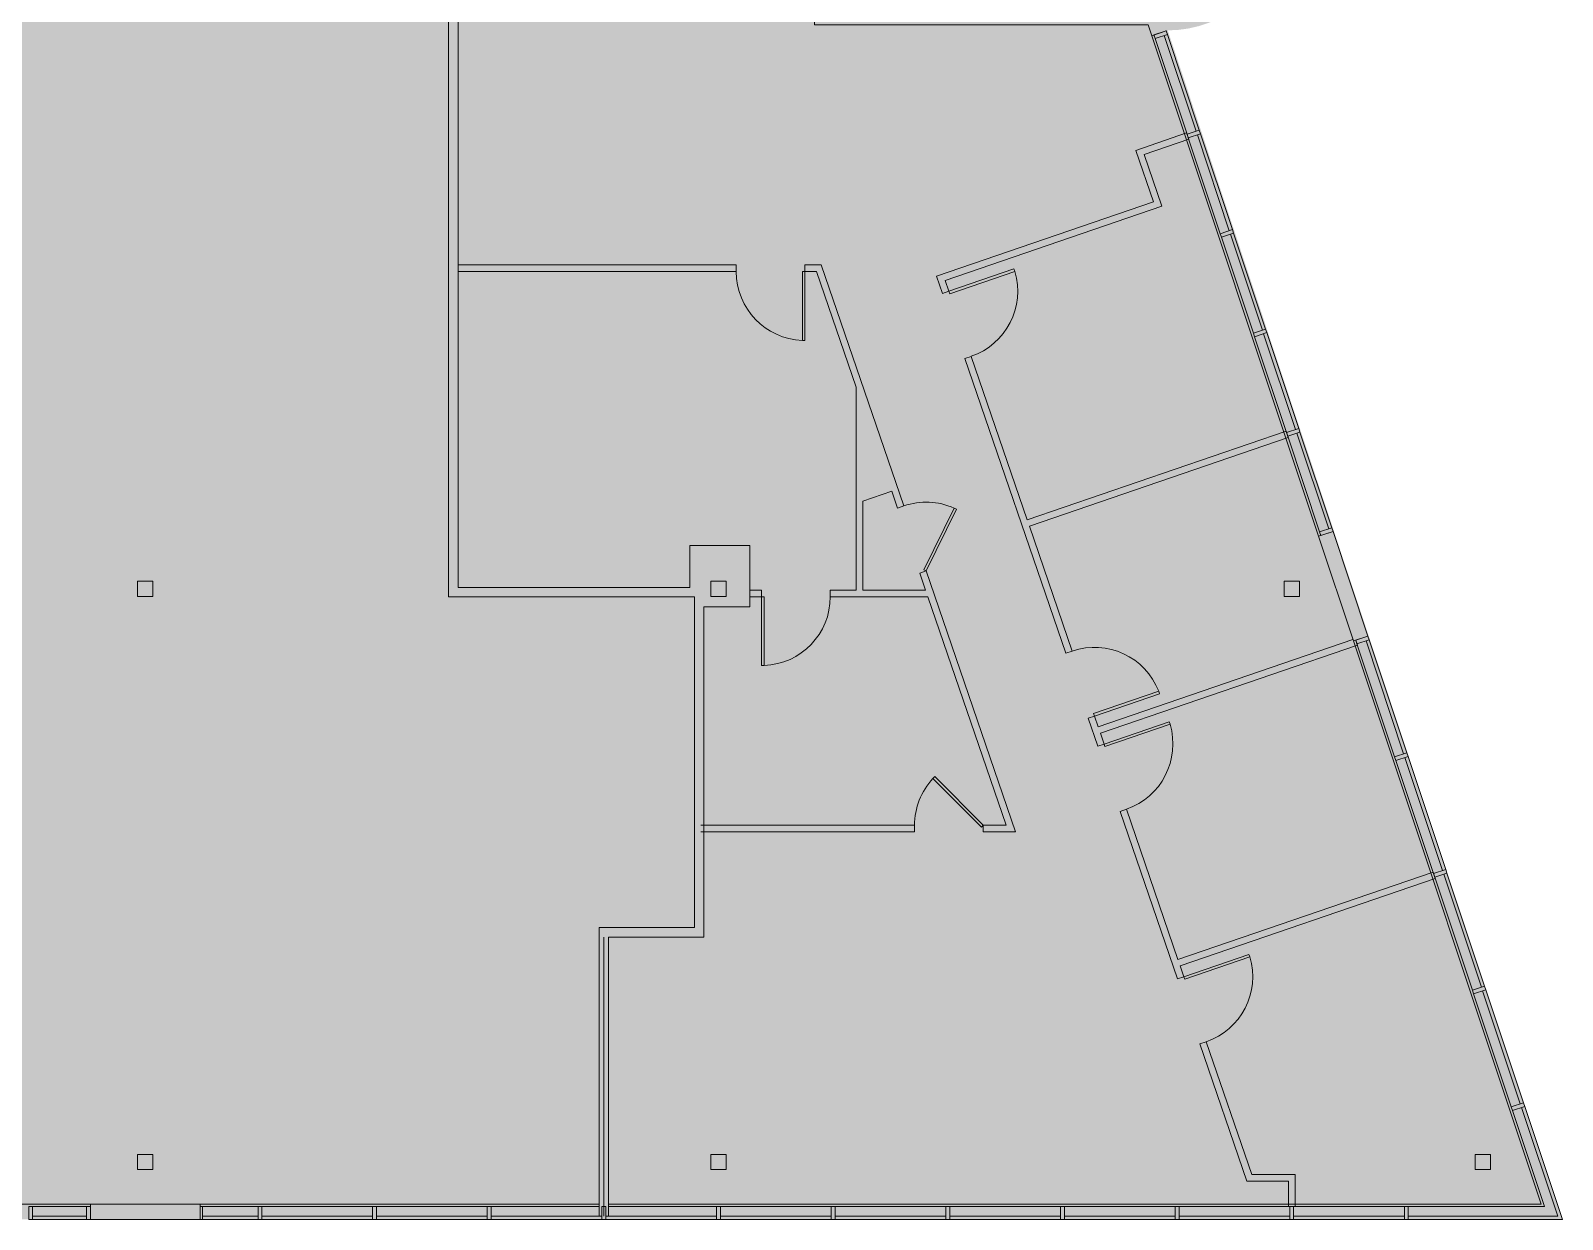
# Model space of a CAD drawing. Header units: inches. Extents: x -1102 to 2793, y -575 to 685.
# Drawn here: x 380 to 1181, y -575 to 47 of the extents above; entities that cross this region are included whole.
import ezdxf

# ---------------------------------------------------------------- set-up
doc = ezdxf.new("R2010")
doc.units = ezdxf.units.IN
doc.header["$MEASUREMENT"] = 0
for name, color, linetype, lineweight in [('8603 Westwood - 2nd Floor - suite 200 230_dwg _2_', 8, 'Continuous', 9), ('A-COLS-EXST', 7, 'Continuous', 9), ('A-DETL-GENF', 92, 'Continuous', 9), ('A-GLAZ-EXST', 7, 'Continuous', 9), ('A-GLAZ-SILL-EXST', 7, 'Continuous', 9), ('A-WALL-DMIS-EXST', 7, 'Continuous', 9), ('A-WALL-FULL-EXST', 7, 'Continuous', 9), ('I-DOOR-EXST', 7, 'Continuous', 9), ('I-WALL-FULL-EXST', 7, 'Continuous', 9)]:
    doc.layers.add(name, color=color, linetype=linetype, lineweight=lineweight)

# ---------------------------------------------------------------- blocks, each defined once
blk = doc.blocks.new('8603 Westwood - 2nd Floor - suite 200 230_dwg__U14-2424568-Reflected Ceiling Plan')
at = {"layer": 'I-DOOR-EXST', "flags": 128}
blk.add_lwpolyline([(1.38, 0), (1.38, -36), (0, -36), (0, 0)], close=True, dxfattribs=at)
at = {"layer": 'I-DOOR-EXST'}
blk.add_arc((-0.05, 0.02), 36.05, 272.26081, 359.96989, dxfattribs=at)
blk = doc.blocks.new('8603 Westwood - 2nd Floor - suite 200 230_dwg__U15-2424569-Reflected Ceiling Plan')
at = {"layer": 'I-DOOR-EXST', "flags": 128}
blk.add_lwpolyline([(0, 0), (-25.46, 25.46), (-26.43, 24.48), (-0.97, -0.97)], close=True, dxfattribs=at)
at = {"layer": 'I-DOOR-EXST'}
blk.add_arc((0.19, -0.04), 36.19, 137.35105, 179.94279, dxfattribs=at)
blk = doc.blocks.new('8603 Westwood - 2nd Floor - suite 200 230_dwg__U17-2424570-Reflected Ceiling Plan')
at = {"layer": 'I-DOOR-EXST', "flags": 128}
blk.add_lwpolyline([(-1.38, 0), (-1.38, -36), (0, -36), (0, 0)], close=True, dxfattribs=at)
at = {"layer": 'I-DOOR-EXST'}
blk.add_arc((0.05, 0.02), 36.05, 180.03011, 267.73919, dxfattribs=at)
blk = doc.blocks.new('8603 Westwood - 2nd Floor - suite 200 230_dwg__U16-2424571-Reflected Ceiling Plan')
at = {"layer": 'I-DOOR-EXST', "flags": 128}
blk.add_lwpolyline([(1.38, 0), (1.38, 36), (0, 36), (0, 0)], close=True, dxfattribs=at)
at = {"layer": 'I-DOOR-EXST'}
blk.add_arc((-0.05, -0.02), 36.05, 0.03011, 87.73919, dxfattribs=at)
blk = doc.blocks.new('8603 Westwood - 2nd Floor - suite 200 230_dwg__U16-2424572-Reflected Ceiling Plan')
at = {"layer": 'I-DOOR-EXST', "flags": 128}
blk.add_lwpolyline([(1.38, 0), (1.38, 36), (0, 36), (0, 0)], close=True, dxfattribs=at)
at = {"layer": 'I-DOOR-EXST'}
blk.add_arc((-0.05, -0.02), 36.05, 0.03011, 87.73919, dxfattribs=at)
blk = doc.blocks.new('8603 Westwood - 2nd Floor - suite 200 230_dwg__U18-2424573-Reflected Ceiling Plan')
at = {"layer": 'I-DOOR-EXST', "flags": 128}
blk.add_lwpolyline([(0, 0), (25.46, 25.46), (26.43, 24.48), (0.97, -0.97)], close=True, dxfattribs=at)
at = {"layer": 'I-DOOR-EXST'}
blk.add_arc((-0.19, -0.04), 36.19, 0.05721, 42.64895, dxfattribs=at)
blk = doc.blocks.new('8603 Westwood - 2nd Floor - suite 200 230_dwg _2_-2424548-Reflected Ceiling Plan')
at = {"layer": 'A-COLS-EXST', "flags": 128}
for points in [[(1125.63, 334), (1117.63, 334), (1117.63, 326), (1125.63, 326)], [(1425.63, 334), (1417.63, 334), (1417.63, 326), (1425.63, 326)], [(1725.61, 334), (1717.61, 334), (1717.61, 326), (1725.61, 326)], [(1125.63, 34), (1117.63, 34), (1117.63, 26), (1125.63, 26)], [(1425.63, 34), (1417.63, 34), (1417.63, 26), (1425.63, 26)], [(1825.63, 34), (1817.63, 34), (1817.63, 26), (1825.63, 26)]]:
    blk.add_lwpolyline(points, close=True, dxfattribs=at)
at = {"layer": 'A-GLAZ-EXST'}
for p, q in [((1654.9, 619.53), (1671.61, 569.41)), ((1672.24, 567.51), (1688.95, 517.4)), ((1706.28, 465.39), (1689.58, 515.5)), ((1706.92, 463.49), (1723.62, 413.38)), ((1740.96, 361.37), (1724.25, 411.48)), ((1780.2, 243.63), (1760.49, 302.78)), ((1780.83, 241.74), (1800.55, 182.59)), ((1820.9, 121.54), (1801.18, 180.69)), ((1821.53, 119.64), (1841.25, 60.49)), ((1090.88, 1.74), (1062.63, 1.74)), ((1180.63, 1.74), (1151.63, 1.74)), ((1240.63, 1.74), (1182.63, 1.74)), ((1300.63, 1.74), (1242.63, 1.74)), ((1302.63, 1.74), (1360.63, 1.74)), ((1420.63, 1.74), (1362.63, 1.74)), ((1480.63, 1.74), (1422.63, 1.74)), ((1540.63, 1.74), (1482.63, 1.74)), ((1542.63, 1.74), (1600.63, 1.74)), ((1660.63, 1.74), (1602.63, 1.74)), ((1720.63, 1.74), (1662.63, 1.74)), ((1722.63, 1.74), (1780.63, 1.74))]:
    blk.add_line(p, q, dxfattribs=at)
at = {"layer": 'A-GLAZ-EXST', "flags": 128}
for points in [[(1649.53, 619.84), (1655.92, 621.97), (1656.56, 620.08), (1650.16, 617.95)], [(1667.5, 565.93), (1673.89, 568.06), (1673.26, 569.96), (1666.87, 567.83)], [(1684.2, 515.82), (1690.6, 517.95), (1691.23, 516.05), (1684.84, 513.92)], [(1702.17, 461.91), (1708.57, 464.04), (1707.93, 465.94), (1701.54, 463.81)], [(1718.88, 411.8), (1725.27, 413.93), (1725.9, 412.03), (1719.51, 409.9)], [(1736.85, 357.89), (1743.24, 360.02), (1742.61, 361.92), (1736.21, 359.78)], [(1755.74, 301.2), (1762.14, 303.33), (1761.5, 305.23), (1755.11, 303.1)], [(1776.09, 240.16), (1782.49, 242.29), (1781.85, 244.18), (1775.46, 242.05)], [(1796.44, 179.11), (1802.83, 181.24), (1802.2, 183.14), (1795.81, 181.01)], [(1816.79, 118.06), (1823.18, 120.19), (1822.55, 122.09), (1816.16, 119.96)], [(1837.14, 57.01), (1843.53, 59.14), (1842.9, 61.04), (1836.51, 58.91)], [(1062.63, 6.74), (1062.63, 0), (1060.63, 0), (1060.63, 6.74)], [(1092.88, 6.74), (1092.88, 0), (1090.88, 0), (1090.88, 6.74)], [(1151.63, 6.74), (1151.63, 0), (1150.38, 0), (1150.38, 6.74)], [(1182.63, 6.74), (1182.63, 0), (1180.63, 0), (1180.63, 6.74)], [(1242.63, 6.74), (1242.63, 0), (1240.63, 0), (1240.63, 6.74)], [(1300.63, 6.74), (1300.63, 0), (1302.63, 0), (1302.63, 6.74)], [(1360.63, 6.74), (1360.63, 0), (1362.63, 0), (1362.63, 6.74)], [(1422.63, 6.74), (1422.63, 0), (1420.63, 0), (1420.63, 6.74)], [(1482.63, 6.74), (1482.63, 0), (1480.63, 0), (1480.63, 6.74)], [(1540.63, 6.74), (1540.63, 0), (1542.63, 0), (1542.63, 6.74)], [(1600.63, 6.74), (1600.63, 0), (1602.63, 0), (1602.63, 6.74)], [(1662.63, 6.74), (1662.63, 0), (1660.63, 0), (1660.63, 6.74)], [(1720.63, 6.74), (1720.63, 0), (1722.63, 0), (1722.63, 6.74)], [(1780.63, 6.74), (1780.63, 0), (1782.63, 0), (1782.63, 6.74)]]:
    blk.add_lwpolyline(points, close=True, dxfattribs=at)
blk.add_lwpolyline([(1841.88, 58.59), (1860.83, 1.74), (1782.63, 1.74)], dxfattribs=at)
at = {"layer": 'A-GLAZ-SILL-EXST'}
for p, q in [((1648.33, 619.44), (1735.65, 357.49)), ((1666.87, 567.83), (1650.16, 617.95)), ((1673.26, 569.96), (1656.56, 620.08)), ((1684.2, 515.82), (1667.5, 565.93)), ((1690.6, 517.95), (1673.89, 568.06)), ((1684.84, 513.92), (1701.54, 463.81)), ((1691.23, 516.05), (1707.93, 465.94)), ((1718.88, 411.8), (1702.17, 461.91)), ((1725.27, 413.93), (1708.57, 464.04)), ((1719.51, 409.9), (1736.21, 359.78)), ((1725.9, 412.03), (1742.61, 361.92)), ((1755.74, 301.2), (1775.46, 242.05)), ((1762.14, 303.33), (1781.85, 244.18)), ((1802.2, 183.14), (1782.49, 242.29)), ((1795.81, 181.01), (1776.09, 240.16)), ((1796.44, 179.11), (1816.16, 119.96)), ((1802.83, 181.24), (1822.55, 122.09)), ((1836.51, 58.91), (1816.79, 118.06)), ((1842.9, 61.04), (1823.18, 120.19)), ((1843.53, 59.14), (1863.25, -0.01)), ((850.38, 8), (1092.88, 8)), ((1062.63, 6.74), (1090.88, 6.74)), ((1062.63, 0), (1090.88, 0)), ((1150.38, 8), (1359.13, 8)), ((1151.63, 6.74), (1180.63, 6.74)), ((1151.63, 0), (1180.63, 0)), ((1182.63, 6.74), (1240.63, 6.74)), ((1182.63, 0), (1240.63, 0)), ((1242.63, 6.74), (1300.63, 6.74)), ((1242.63, 0), (1300.63, 0)), ((1359.13, 6.74), (1302.63, 6.74)), ((1360.63, 0), (1302.63, 0)), ((1362.63, 0), (1420.63, 0)), ((1364.12, 6.74), (1420.63, 6.74)), ((1422.63, 6.74), (1480.63, 6.74)), ((1422.63, 0), (1480.63, 0)), ((1482.63, 6.74), (1540.63, 6.74)), ((1482.63, 0), (1540.63, 0)), ((1600.63, 6.74), (1542.63, 6.74)), ((1600.63, 0), (1542.63, 0)), ((1602.63, 6.74), (1660.63, 6.74)), ((1602.63, 0), (1660.63, 0)), ((1662.63, 6.74), (1720.63, 6.74)), ((1662.63, 0), (1720.63, 0)), ((1780.63, 6.74), (1722.63, 6.74)), ((1780.63, 0), (1722.63, 0)), ((1782.63, 0), (1863.25, 0))]:
    blk.add_line(p, q, dxfattribs=at)
at = {"layer": 'A-GLAZ-SILL-EXST', "flags": 128}
for points in [[(1753.91, 302.7), (1852.15, 8), (1364.12, 8)], [(1782.63, 6.74), (1853.9, 6.74), (1837.14, 57.01)]]:
    blk.add_lwpolyline(points, dxfattribs=at)
at = {"layer": 'A-WALL-DMIS-EXST'}
blk.add_line((1361.63, 147.74), (1361.63, 1.74), dxfattribs=at)
at = {"layer": 'A-WALL-DMIS-EXST', "flags": 128}
for points in [[(1280.38, 641.25), (1280.38, 325.74), (1409, 325.74), (1409, 152.74), (1359.13, 152.74), (1359.13, 1.74)], [(1285.38, 641.25), (1285.38, 330.74), (1406.63, 330.74), (1406.63, 352.59), (1438, 352.59), (1438, 320.59), (1414, 320.59), (1414, 147.74)], [(1414, 147.74), (1364.12, 147.74), (1364.12, 1.74)]]:
    blk.add_lwpolyline(points, dxfattribs=at)
at = {"layer": 'A-WALL-FULL-EXST', "flags": 128}
blk.add_lwpolyline([(1655.84, 622.22), (1655.92, 621.97), (1648.33, 619.44), (1646.45, 625.09), (1471.88, 625.09), (1471.88, 650.84), (1481.62, 650.84), (1481.62, 634.84), (1655.25, 634.84)], dxfattribs=at)
for points in [[(1735.65, 357.49), (1743.24, 360.02), (1761.5, 305.23), (1753.91, 302.7)], [(1092.88, 8), (1092.88, 0), (1150.38, 0), (1150.38, 8)]]:
    blk.add_lwpolyline(points, close=True, dxfattribs=at)
at = {"layer": 'I-WALL-FULL-EXST'}
for p, q in [((1755.98, 300.49), (1755.11, 303.1)), ((1661.86, 125.83), (1631.79, 213.51))]:
    blk.add_line(p, q, dxfattribs=at)
at = {"layer": 'I-WALL-FULL-EXST', "flags": 128}
for points in [[(1667.74, 565.22), (1666.61, 568.54), (1639.96, 559.4), (1649.2, 532.44), (1535.78, 493.55), (1538.86, 484.56), (1542.17, 485.7), (1540.22, 491.37), (1653.65, 530.26), (1644.4, 557.22), (1667.75, 565.23)], [(1285.38, 495.97), (1430.88, 495.97), (1430.88, 499.47), (1285.38, 499.47)], [(1518.61, 373.37), (1475.38, 499.47), (1466.88, 499.47), (1466.88, 495.97), (1472.88, 495.97), (1493.62, 435.45), (1493.62, 329.34)], [(1560.22, 206.22), (1560.22, 202.72), (1577.13, 202.72), (1530.29, 339.31), (1526.98, 338.18), (1530.01, 329.34), (1497.13, 329.34), (1497.13, 375.88), (1512.27, 381.07), (1515.3, 372.23), (1518.61, 373.37)], [(1438.13, 325.84), (1444.13, 325.84), (1444.13, 329.34), (1438.13, 329.34)], [(1493.62, 329.34), (1480.13, 329.34), (1480.13, 325.84), (1531.21, 325.84), (1572.22, 206.22), (1560.22, 206.22)], [(1755.99, 300.5), (1621.48, 254.38), (1623.43, 248.7), (1620.12, 247.56), (1615.09, 262.23), (1618.4, 263.36), (1620.35, 257.69), (1753.68, 303.4)], [(1631.79, 213.51), (1635.11, 214.65), (1662.09, 135.95), (1795.56, 181.71), (1796.69, 178.4), (1663.22, 132.64), (1665.17, 126.96), (1661.86, 125.83)], [(1412.39, 202.72), (1524.22, 202.72), (1524.22, 206.22), (1412.39, 206.22)]]:
    blk.add_lwpolyline(points, dxfattribs=at)
for points in [[(1603.41, 296.28), (1550.53, 450.51), (1553.84, 451.64), (1583.19, 366.06), (1718.63, 412.5), (1719.76, 409.19), (1584.32, 362.75), (1606.72, 297.42)], [(1673.54, 91.77), (1698.16, 19.97), (1719.88, 19.97), (1719.88, 6.74), (1723.38, 6.74), (1723.38, 23.47), (1700.66, 23.47), (1676.85, 92.91)]]:
    blk.add_lwpolyline(points, close=True, dxfattribs=at)
at = {"rotation": 288.9258784675997}
for p in [(1542.17, 485.7), (1623.43, 248.7), (1665.17, 126.96)]:
    blk.add_blockref('8603 Westwood - 2nd Floor - suite 200 230_dwg__U16-2424571-Reflected Ceiling Plan', p, dxfattribs=at)
for name, p in [('8603 Westwood - 2nd Floor - suite 200 230_dwg__U17-2424570-Reflected Ceiling Plan', (1466.88, 495.97)), ('8603 Westwood - 2nd Floor - suite 200 230_dwg__U14-2424568-Reflected Ceiling Plan', (1444.13, 325.84)), ('8603 Westwood - 2nd Floor - suite 200 230_dwg__U15-2424569-Reflected Ceiling Plan', (1560.22, 206.22))]:
    blk.add_blockref(name, p)
at = {"extrusion": (0, 0, -1), "zscale": -1, "rotation": 71.07412153240116}
for name, p in [('8603 Westwood - 2nd Floor - suite 200 230_dwg__U18-2424573-Reflected Ceiling Plan', (-1530.29, 339.31)), ('8603 Westwood - 2nd Floor - suite 200 230_dwg__U16-2424572-Reflected Ceiling Plan', (-1618.4, 263.36))]:
    blk.add_blockref(name, p, dxfattribs=at)

msp = doc.modelspace()

# ---------------------------------------------------------------- hatches: boundary and pattern name
at = {"layer": 'A-DETL-GENF'}
h = msp.add_hatch(color=9, dxfattribs=at)
h.paths.add_polyline_path([(320.57, -574.97), (1181.18, -574.97), (974.68, 47.27), (980.07, 47.51), (985.42, 48.24), (990.68, 49.44), (995.81, 51.1), (1000.77, 53.22), (1005.53, 55.78), (1010.03, 58.75), (1014.25, 62.12), (1018.15, 65.85), (1021.7, 69.91), (1024.87, 74.27), (1027.63, 78.91), (1029.98, 83.77), (1031.87, 88.82), (1033.31, 94.02), (1034.27, 99.33), (1034.75, 104.7), (1034.75, 110.1), (1034.27, 115.47), (1033.31, 120.78), (1031.87, 125.98), (1029.98, 131.03), (1027.63, 135.89), (1024.87, 140.52), (1021.7, 144.89), (1018.15, 148.95), (1014.25, 152.68), (1010.03, 156.04), (1005.53, 159.02), (1000.77, 161.57), (995.81, 163.69), (990.68, 165.36), (985.42, 166.56), (980.07, 167.29), (974.68, 167.53), (933.68, 167.53), (943.68, 137.54), (679.06, 137.54), (679.06, 134.04), (365.9, 134.04), (365.9, 137.54), (329.9, 137.54), (329.9, 134.04), (317.06, 134.04), (317.06, 137.54), (315.06, 137.54), (315.06, 134.04), (-134.69, 134.04), (-133.82, 135.79), (-134.69, 137.54), (-601.42, 137.54), (-601.42, 230.67), (-822.39, 230.67), (-867.43, 366.24), (-869.47, 372.86), (-871.52, 381.22), (-873.08, 389.68), (-874.16, 398.22), (-874.76, 406.8), (-874.86, 415.41), (-874.46, 424), (-873.58, 432.56), (-872.21, 441.06), (-870.35, 449.46), (-868.02, 457.74), (-865.22, 465.88), (-861.96, 473.84), (-858.25, 481.6), (-854.1, 489.14), (-849.52, 496.43), (-844.54, 503.45), (-839.16, 510.16), (-833.41, 516.56), (-827.3, 522.62), (-820.7, 528.45), (-814.1, 533.65), (-807.04, 538.58), (-799.72, 543.1), (-792.15, 547.19), (-783.73, 551.09), (-776.37, 554.04), (-768.21, 556.78), (-759.91, 559.04), (-751.49, 560.83), (-742.99, 562.14), (-734.42, 562.95), (-725.82, 563.28), (-698.23, 563.28), (-738.82, 685.04), (-1102.06, 685.04), (-914.31, 121.79), (-767.44, 121.79), (-767.44, 13.04), (-878.07, 13.04), (-883.44, 12.79), (-888.78, 12.07), (-894.03, 10.87), (-899.15, 9.21), (-904.1, 7.09), (-908.84, 4.54), (-913.33, 1.58), (-917.54, -1.78), (-921.43, -5.5), (-924.97, -9.56), (-928.14, -13.91), (-930.9, -18.53), (-933.24, -23.38), (-935.13, -28.42), (-936.56, -33.61), (-937.52, -38.91), (-938, -44.27), (-938, -49.66), (-937.52, -55.02), (-936.56, -60.32), (-935.13, -65.51), (-933.24, -70.55), (-930.9, -75.4), (-928.14, -80.02), (-924.97, -84.37), (-921.43, -88.43), (-917.54, -92.15), (-913.33, -95.51), (-908.84, -98.47), (-904.1, -101.02), (-899.15, -103.14), (-894.03, -104.8), (-888.78, -106), (-883.44, -106.72), (-878.07, -106.96), (-763.94, -106.96), (-763.94, -214.96), (-802.07, -214.96), (-682.06, -574.97), (-601.17, -574.97)], flags=0)
h.paths.add_polyline_path([(-188.57, 126.54), (-188.57, 134.04), (-185.07, 134.04), (-185.07, 126.54), (-187.44, 126.54)], flags=0)

# ---------------------------------------------------------------- block references
at = {"layer": '8603 Westwood - 2nd Floor - suite 200 230_dwg _2_', "color": 7}
msp.add_blockref('8603 Westwood - 2nd Floor - suite 200 230_dwg _2_-2424548-Reflected Ceiling Plan', (-682.07, -574.96), dxfattribs=at)

doc.saveas('drawing.dxf')
